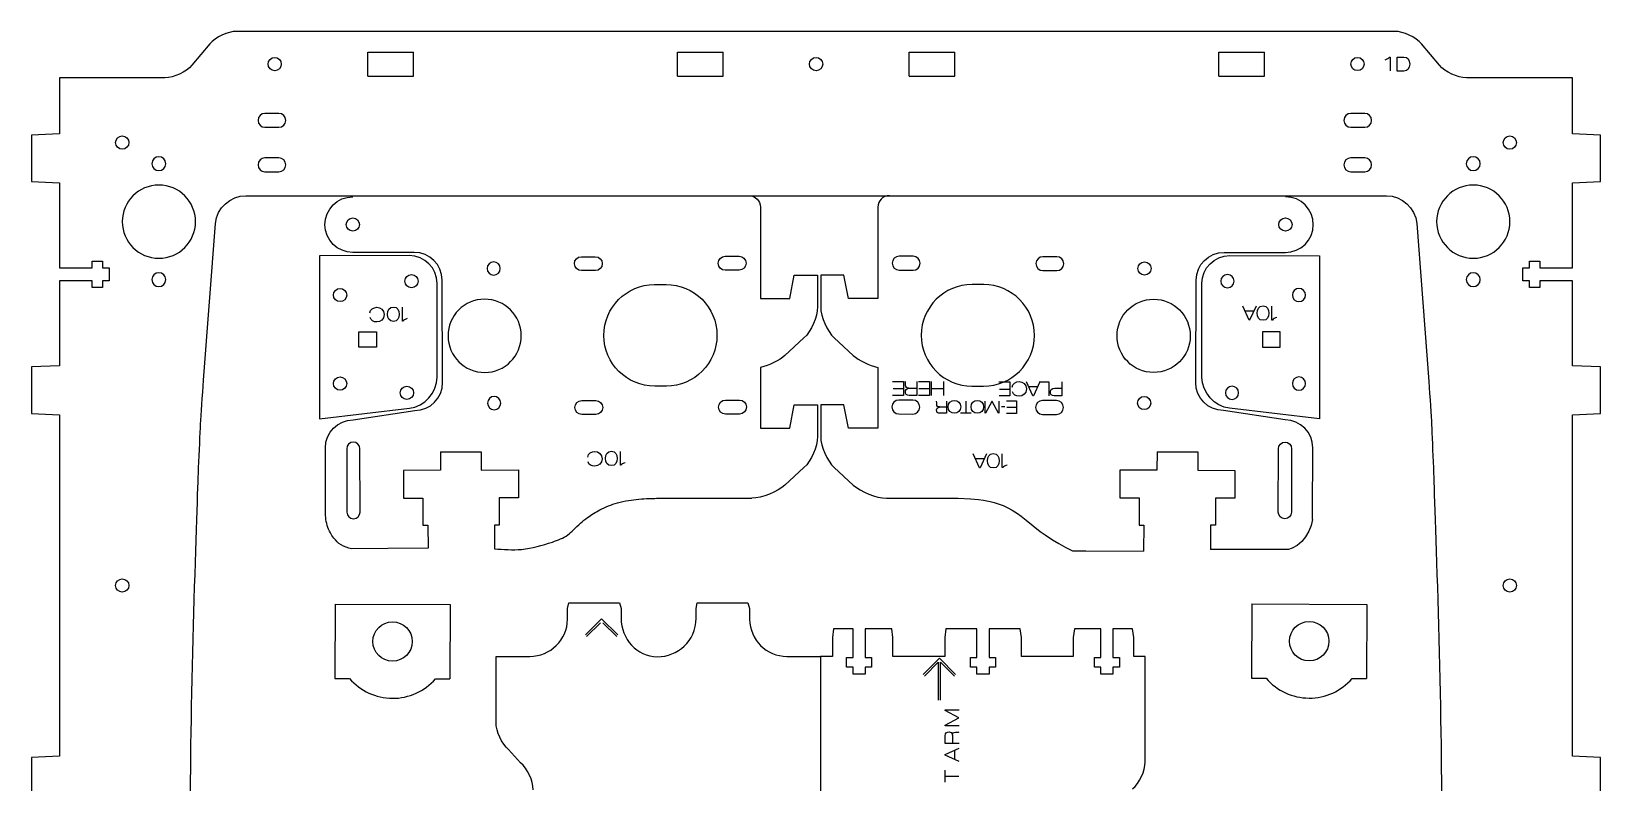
# Model space of a CAD drawing. Header units: millimetres. Extents: x -1166 to -93, y -857 to -63.
# Drawn here: x -805.1 to -466.6, y -630.6 to -468.6 of the extents above; entities that cross this region are included whole.
import ezdxf

# ---------------------------------------------------------------- set-up
doc = ezdxf.new("R2010")
doc.units = ezdxf.units.MM
doc.layers.add('CUTS', color=1, linetype='Continuous', true_color=0xff0000)
doc.layers.add('TEXT', color=5, linetype='Continuous', true_color=0x0000ff)

msp = doc.modelspace()

# ---------------------------------------------------------------- linework, layer by layer
at = {"layer": 'CUTS', "color": 1, "lineweight": 25, "true_color": 0xff0000}
for p, q in [((-732.53, -478.27), (-732.53, -473.07)), ((-732.53, -473.07), (-722.68, -473.07)), ((-722.68, -478.27), (-722.68, -473.07)), ((-665.76, -478.27), (-665.76, -473.07)), ((-665.76, -473.07), (-655.91, -473.07)), ((-655.91, -478.27), (-655.91, -473.07)), ((-615.76, -478.27), (-615.76, -473.07)), ((-615.76, -473.07), (-605.91, -473.07)), ((-605.91, -478.27), (-605.91, -473.07)), ((-548.99, -478.27), (-548.99, -473.07)), ((-548.99, -473.07), (-539.14, -473.07)), ((-539.14, -478.27), (-539.14, -473.07)), ((-732.53, -478.27), (-722.68, -478.27)), ((-665.76, -478.27), (-655.91, -478.27)), ((-615.76, -478.27), (-605.91, -478.27)), ((-548.99, -478.27), (-539.14, -478.27)), ((-716.85, -559.31), (-708.05, -559.28)), ((-716.85, -559.3), (-716.84, -563.25)), ((-708.05, -559.28), (-708.05, -563.22)), ((-562.3, -559.29), (-562.31, -563.23)), ((-562.3, -559.29), (-553.5, -559.3)), ((-553.5, -559.3), (-553.51, -563.26)), ((-716.84, -563.25), (-724.84, -563.28)), ((-724.84, -563.28), (-724.83, -569.28)), ((-708.05, -563.22), (-700.05, -563.19)), ((-700.05, -563.19), (-700.03, -569.2)), ((-570.31, -563.2), (-570.32, -569.2)), ((-562.31, -563.23), (-570.31, -563.2)), ((-553.51, -563.26), (-545.51, -563.29)), ((-545.51, -563.29), (-545.52, -569.28)), ((-724.83, -569.28), (-720.66, -569.27)), ((-720.66, -569.27), (-720.66, -575.11)), ((-700.03, -569.2), (-704.18, -569.22)), ((-704.18, -569.22), (-704.18, -575.07)), ((-670.22, -569.3), (-649.68, -569.29)), ((-620.67, -569.29), (-605.16, -569.3)), ((-605.16, -569.3), (-602.52, -569.42)), ((-602.52, -569.42), (-601.7, -569.48)), ((-601.7, -569.48), (-600.78, -569.58)), ((-600.78, -569.58), (-599.73, -569.73)), ((-599.73, -569.73), (-598.31, -570)), ((-598.31, -570), (-597.44, -570.22)), ((-597.44, -570.22), (-595.51, -570.86)), ((-595.51, -570.86), (-594.51, -571.32)), ((-594.51, -571.32), (-593.57, -571.82)), ((-593.57, -571.82), (-592.42, -572.56)), ((-570.32, -569.2), (-566.17, -569.22)), ((-566.17, -569.22), (-566.17, -575.06)), ((-545.52, -569.28), (-549.69, -569.27)), ((-549.69, -569.27), (-549.69, -575.11)), ((-741.61, -573.47), (-741.63, -573.03)), ((-720.66, -575.11), (-719.61, -575.11)), ((-719.61, -575.11), (-719.48, -580.07)), ((-705.21, -575.09), (-705.23, -580.19)), ((-704.18, -575.07), (-705.21, -575.09)), ((-592.42, -572.56), (-591.6, -573.17)), ((-591.6, -573.17), (-590.51, -574.03)), ((-590.51, -574.03), (-587.51, -576.43)), ((-566.17, -575.06), (-565.14, -575.07)), ((-565.14, -575.07), (-565.19, -580.69)), ((-550.74, -575.11), (-550.79, -580.33)), ((-549.69, -575.11), (-550.74, -575.11)), ((-529.07, -575.16), (-529.56, -576.41)), ((-528.78, -573.87), (-529.07, -575.16)), ((-528.78, -573.87), (-528.73, -573.03)), ((-587.51, -576.43), (-586.46, -577.2)), ((-586.46, -577.2), (-584.86, -578.26)), ((-584.86, -578.26), (-583.5, -579.07)), ((-531.1, -578.63), (-532.08, -579.47)), ((-530.25, -577.59), (-531.1, -578.63)), ((-529.56, -576.41), (-530.25, -577.59)), ((-728.18, -580.14), (-736.02, -580.18)), ((-719.48, -580.07), (-728.18, -580.14)), ((-583.5, -579.07), (-581.99, -579.89)), ((-581.99, -579.89), (-580.5, -580.61)), ((-580.5, -580.61), (-577.68, -580.63)), ((-577.68, -580.63), (-565.19, -580.69)), ((-533.96, -580.3), (-550.77, -580.33)), ((-533.18, -580.07), (-533.96, -580.3)), ((-532.08, -579.47), (-533.18, -580.07)), ((-739.54, -592.12), (-739.6, -608.12)), ((-739.54, -592.12), (-714.74, -592.21)), ((-714.74, -592.21), (-714.8, -608.21)), ((-541.85, -592.07), (-541.9, -608.07)), ((-541.85, -592.07), (-517.05, -592.16)), ((-517.05, -592.16), (-517.1, -608.16)), ((-739.6, -608.12), (-736.48, -608.13)), ((-717.92, -608.2), (-714.8, -608.21)), ((-541.9, -608.07), (-538.78, -608.08)), ((-520.23, -608.15), (-517.1, -608.16))]:
    msp.add_line(p, q, dxfattribs=at)
for points in [[(-511.06, -468.63), (-760.81, -468.63)], [(-766.62, -471.33), (-770.48, -475.92)], [(-501.39, -475.92), (-505.25, -471.33)], [(-776.3, -478.63), (-799, -478.63), (-799, -490.73), (-805.09, -490.98), (-805.09, -501.01), (-799, -501.26), (-799, -519.57), (-791.98, -519.57), (-791.98, -518.17), (-789.78, -518.17), (-789.78, -519.57), (-788.34, -519.57), (-788.34, -522.43), (-789.78, -522.43), (-789.78, -523.83), (-791.98, -523.83), (-791.98, -522.43), (-799, -522.43), (-799, -540.7), (-805.09, -540.95), (-805.09, -551.03), (-799, -551.28), (-799, -624.9), (-805.09, -625.15), (-805.09, -635.2)], [(-466.62, -635.2), (-466.62, -625.15), (-472.71, -624.9), (-472.71, -551.28), (-466.62, -551.03), (-466.62, -540.95), (-472.71, -540.7), (-472.71, -522.43), (-479.73, -522.43), (-479.73, -523.83), (-481.93, -523.83), (-481.93, -522.43), (-483.37, -522.43), (-483.37, -519.57), (-481.93, -519.57), (-481.93, -518.17), (-479.73, -518.17), (-479.73, -519.57), (-472.71, -519.57), (-472.71, -501.26), (-466.62, -501.01), (-466.62, -490.98), (-472.71, -490.73), (-472.71, -478.63), (-495.57, -478.63)], [(-751.7, -486.31), (-754.7, -486.31)], [(-517.51, -486.31), (-520.51, -486.31)], [(-754.7, -489.31), (-751.7, -489.31), (-751.7, -489.31)], [(-520.51, -489.31), (-517.51, -489.31), (-517.51, -489.31)], [(-751.7, -495.91), (-754.7, -495.91)], [(-517.51, -495.91), (-520.51, -495.91)], [(-754.7, -498.91), (-751.7, -498.91), (-751.7, -498.91)], [(-520.51, -498.91), (-517.51, -498.91), (-517.51, -498.91)], [(-758.84, -504.05), (-512.82, -504.05)], [(-647.85, -506.51), (-647.85, -526.21), (-641.52, -526.21), (-640.53, -521.19), (-635.53, -521.18), (-635.52, -528.02)], [(-622.5, -506.51), (-622.5, -526.21), (-628.83, -526.21), (-629.82, -521.19), (-634.82, -521.18), (-634.84, -528.02)], [(-767.95, -543.84), (-765.38, -510.02)], [(-506.28, -510.02), (-503.69, -544.14)], [(-723.57, -516.96), (-742.95, -517.02), (-742.95, -552.13), (-723.54, -549.89)], [(-722.51, -516.28), (-735.74, -516.29)], [(-686.46, -517.21), (-683.45, -517.2), (-683.45, -517.2)], [(-655.46, -517.12), (-652.45, -517.12), (-652.45, -517.12)], [(-614.89, -517.12), (-617.9, -517.11), (-617.9, -517.11)], [(-583.9, -517.21), (-586.9, -517.2), (-586.9, -517.2)], [(-547.84, -516.28), (-534.61, -516.29)], [(-546.62, -516.96), (-527.25, -517.02), (-527.25, -552.13), (-546.65, -549.89)], [(-683.44, -520.2), (-686.45, -520.21)], [(-652.44, -520.12), (-655.45, -520.12)], [(-617.91, -520.11), (-614.9, -520.12)], [(-586.91, -520.2), (-583.9, -520.21)], [(-717.58, -543.19), (-717.58, -522.97), (-717.58, -522.97)], [(-717.58, -543.19), (-717.58, -522.97), (-717.58, -522.97)], [(-716.39, -544.35), (-716.49, -522.26)], [(-670.69, -523.22), (-668.19, -523.21), (-668.19, -523.21)], [(-599.67, -523.22), (-602.17, -523.21), (-602.17, -523.21)], [(-553.96, -544.35), (-553.86, -522.26)], [(-552.61, -543.19), (-552.61, -522.97), (-552.61, -522.97)], [(-552.61, -543.19), (-552.61, -522.97), (-552.61, -522.97)], [(-734.46, -534.1), (-734.46, -533.38), (-730.66, -533.38), (-730.66, -536.68), (-734.46, -536.68), (-734.46, -534.1), (-734.46, -534.1)], [(-638.45, -534.73), (-642.54, -538.49)], [(-631.9, -534.73), (-627.82, -538.49)], [(-535.74, -534.1), (-535.74, -533.38), (-539.54, -533.38), (-539.54, -536.68), (-535.74, -536.68), (-535.74, -534.1), (-535.74, -534.1)], [(-647.85, -541.09), (-647.85, -541.08), (-647.85, -554.16), (-641.52, -554.16), (-640.53, -549.14), (-635.53, -549.13), (-635.52, -555.97)], [(-622.5, -541.09), (-622.5, -541.08), (-622.5, -554.16), (-628.83, -554.16), (-629.82, -549.14), (-634.82, -549.13), (-634.84, -555.97)], [(-686.37, -548.21), (-683.36, -548.2), (-683.36, -548.2)], [(-668.13, -545.11), (-670.63, -545.12)], [(-655.37, -548.12), (-652.36, -548.12), (-652.36, -548.12)], [(-614.98, -548.12), (-617.99, -548.11), (-617.99, -548.11)], [(-602.23, -545.11), (-599.73, -545.12)], [(-583.98, -548.21), (-586.99, -548.2), (-586.99, -548.2)], [(-735.68, -552.4), (-722.37, -550.37)], [(-683.36, -551.2), (-686.36, -551.21)], [(-652.36, -551.12), (-655.37, -551.12)], [(-618, -551.11), (-614.99, -551.12)], [(-587, -551.2), (-583.99, -551.21)], [(-534.67, -552.4), (-547.98, -550.37)], [(-741.63, -573.03), (-741.67, -558.42)], [(-528.73, -573.03), (-528.69, -558.42)], [(-737.08, -558.61), (-737.04, -572.27), (-737.04, -572.27)], [(-734.19, -572.27), (-734.23, -558.6)], [(-536.16, -572.26), (-536.12, -558.6)], [(-533.27, -558.61), (-533.31, -572.27), (-533.31, -572.27)], [(-638.45, -562.68), (-642.54, -566.43)], [(-631.9, -562.68), (-627.82, -566.43)], [(-689.44, -595.37), (-689.43, -595.17), (-689.43, -593.09), (-689.18, -591.86), (-678.26, -591.86), (-677.91, -593.09), (-677.91, -595.02), (-677.9, -595.17)], [(-661.71, -595.17), (-661.71, -595.02), (-661.71, -593.09), (-661.46, -591.86), (-650.53, -591.86), (-650.18, -593.09), (-650.18, -595.17), (-650.18, -595.37)], [(-564.85, -603.37), (-567.33, -603.37), (-567.33, -599.29), (-567.58, -597.47), (-571.81, -597.47), (-571.81, -603.6), (-570.41, -603.6), (-570.41, -605.7), (-571.81, -605.7), (-571.81, -607.23), (-574.41, -607.23), (-574.41, -605.7), (-575.81, -605.7), (-575.81, -603.6), (-574.41, -603.6), (-574.41, -597.47), (-580.13, -597.47), (-580.38, -599.29), (-580.38, -603.37), (-591.55, -603.37), (-591.55, -599.29), (-591.8, -597.47), (-598.53, -597.47), (-598.53, -603.6), (-597.13, -603.6), (-597.13, -605.7), (-598.53, -605.7), (-598.53, -607.23), (-601.13, -607.23), (-601.13, -605.7), (-602.53, -605.7), (-602.53, -603.6), (-601.13, -603.6), (-601.13, -597.47), (-607.86, -597.47), (-608.1, -599.29), (-608.1, -603.37), (-619.28, -603.37), (-619.28, -599.29), (-619.53, -597.47), (-625.26, -597.47), (-625.26, -603.6), (-623.86, -603.6), (-623.86, -605.7), (-625.26, -605.7), (-625.26, -607.23), (-627.86, -607.23), (-627.86, -605.7), (-629.26, -605.7), (-629.26, -603.6), (-627.86, -603.6), (-627.86, -597.47), (-632.08, -597.47), (-632.33, -599.29), (-632.33, -603.37), (-634.86, -603.37), (-634.86, -728.93)], [(-704.86, -617.63), (-704.86, -603.37), (-697.58, -603.37)], [(-642.13, -603.37), (-634.86, -603.37)], [(-564.85, -626.13), (-564.85, -603.37), (-564.85, -603.37)], [(-699.56, -626.31), (-702.15, -623.45)]]:
    msp.add_lwpolyline(points, dxfattribs=at)
for centre in [(-727.17, -600.17), (-529.47, -600.12)]:
    msp.add_circle(centre, 4.25, dxfattribs=at)
for centre in [(-727.17, -600.17), (-529.47, -600.12)]:
    msp.add_arc(centre, 12.25, 220.5677, 319.0221, dxfattribs=at)
for points in [[(-760.81, -468.63), (-762.76, -468.63), (-765.37, -469.84), (-766.62, -471.33)], [(-505.25, -471.33), (-506.5, -469.84), (-509.11, -468.63), (-511.06, -468.63)], [(-770.48, -475.92), (-771.74, -477.41), (-774.35, -478.63), (-776.3, -478.63)], [(-754.03, -475.67), (-754.03, -474.89), (-753.39, -474.25), (-752.61, -474.25)], [(-752.61, -477.1), (-753.39, -477.1), (-754.03, -476.46), (-754.03, -475.67)], [(-752.61, -474.25), (-751.82, -474.25), (-751.18, -474.89), (-751.18, -475.67)], [(-751.18, -475.67), (-751.18, -476.46), (-751.82, -477.1), (-752.61, -477.1)], [(-637.26, -475.67), (-637.26, -474.88), (-636.62, -474.25), (-635.84, -474.25)], [(-635.84, -477.1), (-636.62, -477.1), (-637.26, -476.46), (-637.26, -475.67)], [(-635.84, -474.25), (-635.05, -474.25), (-634.41, -474.88), (-634.41, -475.67)], [(-634.41, -475.67), (-634.41, -476.46), (-635.05, -477.1), (-635.84, -477.1)], [(-520.49, -475.67), (-520.49, -474.88), (-519.85, -474.24), (-519.06, -474.24)], [(-519.06, -477.09), (-519.85, -477.09), (-520.49, -476.46), (-520.49, -475.67)], [(-519.06, -474.24), (-518.28, -474.24), (-517.64, -474.88), (-517.64, -475.67)], [(-517.64, -475.67), (-517.64, -476.46), (-518.28, -477.09), (-519.06, -477.09)], [(-495.57, -478.63), (-497.52, -478.63), (-500.13, -477.41), (-501.39, -475.92)], [(-754.7, -486.31), (-755.52, -486.31), (-756.2, -486.98), (-756.2, -487.81)], [(-750.2, -487.81), (-750.2, -486.98), (-750.87, -486.31), (-751.7, -486.31)], [(-520.51, -486.31), (-521.34, -486.31), (-522.01, -486.98), (-522.01, -487.81)], [(-516.01, -487.81), (-516.01, -486.98), (-516.68, -486.31), (-517.51, -486.31)], [(-756.2, -487.81), (-756.2, -488.64), (-755.52, -489.31), (-754.7, -489.31)], [(-751.7, -489.31), (-750.87, -489.31), (-750.2, -488.64), (-750.2, -487.81)], [(-522.01, -487.81), (-522.01, -488.64), (-521.34, -489.31), (-520.51, -489.31)], [(-517.51, -489.31), (-516.68, -489.31), (-516.01, -488.64), (-516.01, -487.81)], [(-786.91, -492.61), (-786.91, -491.82), (-786.27, -491.18), (-785.48, -491.18)], [(-785.48, -494.03), (-786.27, -494.03), (-786.91, -493.39), (-786.91, -492.61)], [(-785.48, -491.18), (-784.7, -491.18), (-784.06, -491.82), (-784.06, -492.61)], [(-784.06, -492.61), (-784.06, -493.39), (-784.7, -494.03), (-785.48, -494.03)], [(-487.61, -492.61), (-487.61, -491.82), (-486.97, -491.18), (-486.19, -491.18)], [(-486.19, -494.03), (-486.97, -494.03), (-487.61, -493.39), (-487.61, -492.61)], [(-486.19, -491.18), (-485.4, -491.18), (-484.76, -491.82), (-484.76, -492.61)], [(-484.76, -492.61), (-484.76, -493.39), (-485.4, -494.03), (-486.19, -494.03)], [(-777.58, -495.65), (-778.41, -495.65), (-779.08, -496.33), (-779.08, -497.15)], [(-779.08, -497.15), (-779.08, -497.98), (-778.41, -498.65), (-777.58, -498.65)], [(-776.08, -497.15), (-776.08, -496.32), (-776.76, -495.65), (-777.58, -495.65)], [(-777.58, -498.65), (-776.76, -498.65), (-776.08, -497.98), (-776.08, -497.15)], [(-754.7, -495.91), (-755.52, -495.91), (-756.2, -496.58), (-756.2, -497.41)], [(-756.2, -497.41), (-756.2, -498.24), (-755.52, -498.91), (-754.7, -498.91)], [(-750.2, -497.41), (-750.2, -496.58), (-750.87, -495.91), (-751.7, -495.91)], [(-751.7, -498.91), (-750.87, -498.91), (-750.2, -498.24), (-750.2, -497.41)], [(-520.51, -495.91), (-521.34, -495.91), (-522.01, -496.58), (-522.01, -497.41)], [(-522.01, -497.41), (-522.01, -498.24), (-521.34, -498.91), (-520.51, -498.91)], [(-516.01, -497.41), (-516.01, -496.58), (-516.68, -495.91), (-517.51, -495.91)], [(-517.51, -498.91), (-516.68, -498.91), (-516.01, -498.24), (-516.01, -497.41)], [(-494.09, -495.65), (-494.91, -495.65), (-495.59, -496.33), (-495.59, -497.15)], [(-495.59, -497.15), (-495.59, -497.98), (-494.91, -498.65), (-494.09, -498.65)], [(-492.59, -497.15), (-492.59, -496.32), (-493.26, -495.65), (-494.09, -495.65)], [(-494.09, -498.65), (-493.26, -498.65), (-492.59, -497.98), (-492.59, -497.15)], [(-777.58, -501.75), (-781.95, -501.75), (-785.48, -505.29), (-785.48, -509.65)], [(-769.68, -509.65), (-769.68, -505.29), (-773.22, -501.75), (-777.58, -501.75)], [(-765.38, -510.02), (-765.08, -506.74), (-762.14, -504.05), (-758.84, -504.05)], [(-741.76, -510.31), (-741.76, -507), (-739.09, -504.29), (-735.77, -504.28)], [(-650.33, -504.05), (-648.96, -504.04), (-647.85, -505.15), (-647.85, -506.51)], [(-620.03, -504.05), (-621.39, -504.04), (-622.5, -505.15), (-622.5, -506.51)], [(-528.6, -510.31), (-528.59, -507), (-531.27, -504.29), (-534.58, -504.28)], [(-512.82, -504.05), (-509.52, -504.05), (-506.58, -506.74), (-506.28, -510.02)], [(-494.09, -501.75), (-498.45, -501.75), (-501.99, -505.29), (-501.99, -509.65)], [(-486.19, -509.65), (-486.19, -505.29), (-489.72, -501.75), (-494.09, -501.75)], [(-785.48, -509.65), (-785.48, -514.02), (-781.95, -517.55), (-777.58, -517.55)], [(-777.58, -517.55), (-773.22, -517.55), (-769.68, -514.02), (-769.68, -509.65)], [(-735.74, -516.29), (-739.05, -516.3), (-741.75, -513.62), (-741.76, -510.31)], [(-737.17, -510.28), (-737.17, -509.49), (-736.53, -508.85), (-735.75, -508.85)], [(-735.75, -511.7), (-736.53, -511.7), (-737.17, -511.07), (-737.17, -510.28)], [(-735.75, -508.85), (-734.96, -508.85), (-734.32, -509.49), (-734.32, -510.28)], [(-734.32, -510.28), (-734.32, -511.07), (-734.96, -511.7), (-735.75, -511.7)], [(-536.03, -510.28), (-536.03, -509.49), (-535.39, -508.85), (-534.61, -508.85)], [(-534.61, -511.7), (-535.39, -511.7), (-536.03, -511.07), (-536.03, -510.28)], [(-534.61, -508.85), (-533.82, -508.85), (-533.18, -509.49), (-533.18, -510.28)], [(-533.18, -510.28), (-533.18, -511.07), (-533.82, -511.7), (-534.61, -511.7)], [(-534.61, -516.29), (-531.3, -516.3), (-528.61, -513.62), (-528.6, -510.31)], [(-501.99, -509.65), (-501.99, -514.02), (-498.45, -517.55), (-494.09, -517.55)], [(-494.09, -517.55), (-489.72, -517.55), (-486.19, -514.02), (-486.19, -509.65)], [(-717.58, -522.97), (-717.58, -519.66), (-720.26, -516.97), (-723.57, -516.96)], [(-716.49, -522.26), (-716.5, -518.95), (-719.19, -516.27), (-722.51, -516.28)], [(-687.95, -518.71), (-687.96, -517.88), (-687.29, -517.21), (-686.46, -517.21)], [(-683.45, -517.2), (-682.62, -517.2), (-681.95, -517.87), (-681.94, -518.7)], [(-656.95, -518.63), (-656.96, -517.8), (-656.29, -517.13), (-655.46, -517.12)], [(-652.45, -517.12), (-651.62, -517.11), (-650.95, -517.78), (-650.94, -518.61)], [(-617.9, -517.11), (-618.73, -517.11), (-619.41, -517.78), (-619.41, -518.61)], [(-613.4, -518.63), (-613.4, -517.8), (-614.07, -517.13), (-614.89, -517.12)], [(-586.9, -517.2), (-587.73, -517.2), (-588.41, -517.87), (-588.41, -518.7)], [(-582.4, -518.71), (-582.4, -517.88), (-583.07, -517.21), (-583.9, -517.21)], [(-553.86, -522.26), (-553.85, -518.95), (-551.16, -516.27), (-547.84, -516.28)], [(-552.61, -522.97), (-552.62, -519.66), (-549.94, -516.97), (-546.62, -516.96)], [(-777.58, -520.65), (-778.41, -520.65), (-779.08, -521.32), (-779.08, -522.15)], [(-776.08, -522.15), (-776.08, -521.32), (-776.76, -520.65), (-777.58, -520.65)], [(-724.51, -522.47), (-724.51, -521.68), (-723.88, -521.04), (-723.09, -521.04)], [(-723.09, -521.04), (-722.3, -521.04), (-721.66, -521.68), (-721.66, -522.47)], [(-705.37, -518.33), (-706.15, -518.33), (-706.79, -518.97), (-706.79, -519.76)], [(-706.79, -519.76), (-706.79, -520.55), (-706.15, -521.18), (-705.36, -521.18)], [(-703.94, -519.75), (-703.94, -518.96), (-704.58, -518.33), (-705.37, -518.33)], [(-705.36, -521.18), (-704.57, -521.18), (-703.94, -520.54), (-703.94, -519.75)], [(-686.45, -520.21), (-687.28, -520.21), (-687.95, -519.54), (-687.95, -518.71)], [(-681.94, -518.7), (-681.94, -519.53), (-682.61, -520.2), (-683.44, -520.2)], [(-655.45, -520.12), (-656.28, -520.13), (-656.95, -519.46), (-656.95, -518.63)], [(-650.94, -518.61), (-650.94, -519.44), (-651.61, -520.11), (-652.44, -520.12)], [(-619.41, -518.61), (-619.41, -519.44), (-618.74, -520.11), (-617.91, -520.11)], [(-614.9, -520.12), (-614.07, -520.13), (-613.4, -519.46), (-613.4, -518.63)], [(-588.41, -518.7), (-588.41, -519.52), (-587.74, -520.2), (-586.91, -520.2)], [(-583.9, -520.21), (-583.07, -520.21), (-582.4, -519.54), (-582.4, -518.71)], [(-566.42, -519.75), (-566.41, -518.96), (-565.77, -518.33), (-564.99, -518.33)], [(-564.99, -521.18), (-565.78, -521.17), (-566.42, -520.54), (-566.42, -519.75)], [(-564.99, -518.33), (-564.2, -518.33), (-563.56, -518.97), (-563.57, -519.76)], [(-563.57, -519.76), (-563.57, -520.54), (-564.21, -521.18), (-564.99, -521.18)], [(-547.11, -521.04), (-547.9, -521.04), (-548.54, -521.68), (-548.54, -522.47)], [(-545.69, -522.47), (-545.69, -521.68), (-546.32, -521.04), (-547.11, -521.04)], [(-494.09, -520.65), (-494.91, -520.65), (-495.59, -521.32), (-495.59, -522.15)], [(-492.59, -522.15), (-492.59, -521.32), (-493.26, -520.65), (-494.09, -520.65)], [(-779.08, -522.15), (-779.08, -522.98), (-778.41, -523.65), (-777.58, -523.65)], [(-777.58, -523.65), (-776.76, -523.65), (-776.08, -522.98), (-776.08, -522.15)], [(-739.93, -525.47), (-739.93, -524.68), (-739.3, -524.04), (-738.51, -524.04)], [(-738.51, -524.04), (-737.72, -524.04), (-737.08, -524.68), (-737.08, -525.47)], [(-723.09, -523.89), (-723.88, -523.89), (-724.51, -523.25), (-724.51, -522.47)], [(-721.66, -522.47), (-721.66, -523.25), (-722.3, -523.89), (-723.09, -523.89)], [(-681.61, -534.2), (-681.62, -528.15), (-676.73, -523.23), (-670.69, -523.22)], [(-668.19, -523.21), (-662.14, -523.19), (-657.22, -528.08), (-657.21, -534.13)], [(-602.17, -523.21), (-608.22, -523.19), (-613.13, -528.08), (-613.15, -534.13)], [(-588.75, -534.2), (-588.73, -528.15), (-593.62, -523.23), (-599.67, -523.22)], [(-548.54, -522.47), (-548.54, -523.25), (-547.9, -523.89), (-547.11, -523.89)], [(-547.11, -523.89), (-546.32, -523.89), (-545.69, -523.25), (-545.69, -522.47)], [(-531.69, -524.04), (-532.48, -524.04), (-533.11, -524.68), (-533.11, -525.47)], [(-530.26, -525.47), (-530.26, -524.68), (-530.9, -524.04), (-531.69, -524.04)], [(-495.59, -522.15), (-495.59, -522.98), (-494.91, -523.65), (-494.09, -523.65)], [(-494.09, -523.65), (-493.26, -523.65), (-492.59, -522.98), (-492.59, -522.15)], [(-738.51, -526.89), (-739.3, -526.89), (-739.93, -526.25), (-739.93, -525.47)], [(-737.08, -525.47), (-737.08, -526.25), (-737.72, -526.89), (-738.51, -526.89)], [(-707.34, -526.37), (-711.71, -526.38), (-715.23, -529.92), (-715.22, -534.29)], [(-699.42, -534.24), (-699.43, -529.88), (-702.98, -526.35), (-707.34, -526.37)], [(-570.93, -534.24), (-570.92, -529.88), (-567.37, -526.35), (-563.01, -526.37)], [(-563.01, -526.37), (-558.65, -526.38), (-555.12, -529.92), (-555.13, -534.29)], [(-533.11, -525.47), (-533.11, -526.25), (-532.48, -526.89), (-531.69, -526.89)], [(-531.69, -526.89), (-530.9, -526.89), (-530.26, -526.25), (-530.26, -525.47)], [(-635.52, -528.02), (-635.51, -530.22), (-636.83, -533.24), (-638.45, -534.73)], [(-634.84, -528.02), (-634.84, -530.22), (-633.52, -533.24), (-631.9, -534.73)], [(-715.22, -534.29), (-715.21, -538.65), (-711.66, -542.18), (-707.3, -542.17)], [(-707.3, -542.17), (-702.94, -542.15), (-699.41, -538.61), (-699.42, -534.24)], [(-670.63, -545.12), (-676.67, -545.13), (-681.59, -540.24), (-681.61, -534.2)], [(-657.21, -534.13), (-657.19, -540.18), (-662.08, -545.09), (-668.13, -545.11)], [(-613.15, -534.13), (-613.16, -540.18), (-608.27, -545.09), (-602.23, -545.11)], [(-599.73, -545.12), (-593.68, -545.13), (-588.76, -540.24), (-588.75, -534.2)], [(-563.05, -542.17), (-567.41, -542.15), (-570.94, -538.61), (-570.93, -534.24)], [(-555.13, -534.29), (-555.14, -538.65), (-558.69, -542.18), (-563.05, -542.17)], [(-642.54, -538.49), (-643.74, -539.6), (-645.98, -540.63), (-647.85, -541.09)], [(-627.82, -538.49), (-626.61, -539.6), (-624.37, -540.63), (-622.5, -541.09)], [(-768.59, -553.28), (-768.49, -551.38), (-768.2, -547.13), (-767.95, -543.84)], [(-739.93, -544.57), (-739.93, -543.78), (-739.3, -543.14), (-738.51, -543.14)], [(-738.51, -545.99), (-739.3, -545.99), (-739.93, -545.35), (-739.93, -544.57)], [(-738.51, -543.14), (-737.72, -543.14), (-737.08, -543.78), (-737.08, -544.57)], [(-737.08, -544.57), (-737.08, -545.35), (-737.72, -545.99), (-738.51, -545.99)], [(-723.54, -549.89), (-720.27, -549.5), (-717.58, -546.49), (-717.58, -543.19)], [(-722.37, -550.37), (-719.06, -550.36), (-716.38, -547.67), (-716.39, -544.35)], [(-547.98, -550.37), (-551.29, -550.36), (-553.97, -547.67), (-553.96, -544.35)], [(-546.65, -549.89), (-549.93, -549.5), (-552.61, -546.49), (-552.61, -543.19)], [(-531.69, -543.14), (-532.48, -543.14), (-533.11, -543.78), (-533.11, -544.57)], [(-533.11, -544.57), (-533.11, -545.35), (-532.48, -545.99), (-531.69, -545.99)], [(-530.26, -544.57), (-530.26, -543.78), (-530.9, -543.14), (-531.69, -543.14)], [(-531.69, -545.99), (-530.9, -545.99), (-530.26, -545.35), (-530.26, -544.57)], [(-503.69, -544.14), (-503.44, -547.43), (-503.17, -551.61), (-503.09, -553.43)], [(-725.51, -546.57), (-725.51, -545.78), (-724.88, -545.14), (-724.09, -545.14)], [(-724.09, -547.99), (-724.88, -547.99), (-725.51, -547.35), (-725.51, -546.57)], [(-724.09, -545.14), (-723.3, -545.14), (-722.66, -545.78), (-722.66, -546.57)], [(-722.66, -546.57), (-722.66, -547.35), (-723.3, -547.99), (-724.09, -547.99)], [(-705.29, -547.34), (-706.07, -547.34), (-706.71, -547.98), (-706.71, -548.76)], [(-703.86, -548.76), (-703.86, -547.97), (-704.5, -547.33), (-705.29, -547.34)], [(-687.87, -549.71), (-687.87, -548.88), (-687.2, -548.21), (-686.37, -548.21)], [(-683.36, -548.2), (-682.53, -548.2), (-681.86, -548.87), (-681.86, -549.7)], [(-656.87, -549.63), (-656.87, -548.8), (-656.2, -548.13), (-655.37, -548.12)], [(-652.36, -548.12), (-651.54, -548.11), (-650.86, -548.78), (-650.86, -549.61)], [(-617.99, -548.11), (-618.82, -548.11), (-619.49, -548.78), (-619.49, -549.61)], [(-613.48, -549.63), (-613.48, -548.8), (-614.15, -548.13), (-614.98, -548.12)], [(-586.99, -548.2), (-587.82, -548.2), (-588.49, -548.87), (-588.49, -549.7)], [(-582.48, -549.71), (-582.48, -548.88), (-583.15, -548.21), (-583.98, -548.21)], [(-566.49, -548.76), (-566.49, -547.97), (-565.85, -547.33), (-565.07, -547.33)], [(-565.07, -547.33), (-564.28, -547.34), (-563.64, -547.98), (-563.64, -548.76)], [(-546.11, -545.14), (-546.9, -545.14), (-547.54, -545.78), (-547.54, -546.57)], [(-547.54, -546.57), (-547.54, -547.35), (-546.9, -547.99), (-546.11, -547.99)], [(-544.69, -546.57), (-544.69, -545.78), (-545.32, -545.14), (-546.11, -545.14)], [(-546.11, -547.99), (-545.32, -547.99), (-544.69, -547.35), (-544.69, -546.57)], [(-706.71, -548.76), (-706.71, -549.55), (-706.07, -550.19), (-705.28, -550.19)], [(-705.28, -550.19), (-704.49, -550.18), (-703.86, -549.54), (-703.86, -548.76)], [(-686.36, -551.21), (-687.19, -551.21), (-687.87, -550.54), (-687.87, -549.71)], [(-681.86, -549.7), (-681.86, -550.53), (-682.53, -551.2), (-683.36, -551.2)], [(-655.37, -551.12), (-656.19, -551.13), (-656.87, -550.46), (-656.87, -549.63)], [(-650.86, -549.61), (-650.86, -550.44), (-651.53, -551.11), (-652.36, -551.12)], [(-619.49, -549.61), (-619.5, -550.44), (-618.83, -551.11), (-618, -551.11)], [(-614.99, -551.12), (-614.16, -551.13), (-613.49, -550.46), (-613.48, -549.63)], [(-588.49, -549.7), (-588.5, -550.52), (-587.83, -551.2), (-587, -551.2)], [(-583.99, -551.21), (-583.16, -551.21), (-582.49, -550.54), (-582.48, -549.71)], [(-565.07, -550.18), (-565.86, -550.18), (-566.5, -549.54), (-566.49, -548.76)], [(-563.64, -548.76), (-563.65, -549.55), (-564.29, -550.19), (-565.07, -550.18)], [(-769.01, -562.73), (-768.88, -559.43), (-768.69, -555.18), (-768.59, -553.28)], [(-741.67, -558.42), (-741.67, -555.11), (-739, -552.41), (-735.68, -552.4)], [(-528.69, -558.42), (-528.68, -555.11), (-531.36, -552.41), (-534.67, -552.4)], [(-503.09, -553.43), (-503, -555.24), (-502.83, -559.43), (-502.7, -562.73)], [(-735.66, -557.18), (-736.45, -557.18), (-737.08, -557.82), (-737.08, -558.61)], [(-734.23, -558.6), (-734.23, -557.81), (-734.87, -557.18), (-735.66, -557.18)], [(-635.52, -555.97), (-635.51, -558.17), (-636.83, -561.19), (-638.45, -562.68)], [(-634.84, -555.97), (-634.84, -558.17), (-633.52, -561.19), (-631.9, -562.68)], [(-536.12, -558.6), (-536.12, -557.81), (-535.48, -557.18), (-534.69, -557.18)], [(-534.69, -557.18), (-533.91, -557.18), (-533.27, -557.82), (-533.27, -558.61)], [(-770.74, -632.47), (-770.74, -607.92), (-769.01, -562.73), (-769.01, -562.73)], [(-502.7, -562.73), (-502.7, -562.73), (-500.97, -607.92), (-500.97, -632.47)], [(-642.54, -566.43), (-644.16, -567.92), (-647.48, -569.28), (-649.68, -569.29)], [(-627.82, -566.43), (-626.2, -567.92), (-622.87, -569.28), (-620.67, -569.29)], [(-737.04, -572.27), (-737.04, -573.06), (-736.4, -573.7), (-735.61, -573.69)], [(-735.61, -573.69), (-734.83, -573.69), (-734.19, -573.05), (-734.19, -572.27)], [(-534.74, -573.69), (-535.52, -573.69), (-536.16, -573.05), (-536.16, -572.26)], [(-533.31, -572.27), (-533.31, -573.06), (-533.95, -573.7), (-534.74, -573.69)], [(-786.91, -588.09), (-786.91, -587.3), (-786.27, -586.67), (-785.48, -586.67)], [(-785.48, -589.51), (-786.27, -589.51), (-786.91, -588.88), (-786.91, -588.09)], [(-785.48, -586.67), (-784.7, -586.67), (-784.06, -587.3), (-784.06, -588.09)], [(-784.06, -588.09), (-784.06, -588.88), (-784.7, -589.51), (-785.48, -589.51)], [(-487.61, -588.09), (-487.61, -587.3), (-486.97, -586.67), (-486.19, -586.67)], [(-486.19, -589.51), (-486.97, -589.51), (-487.61, -588.88), (-487.61, -588.09)], [(-486.19, -586.67), (-485.4, -586.67), (-484.76, -587.3), (-484.76, -588.09)], [(-484.76, -588.09), (-484.76, -588.88), (-485.4, -589.51), (-486.19, -589.51)], [(-697.58, -603.37), (-693.13, -603.37), (-689.52, -599.8), (-689.44, -595.37)], [(-677.9, -595.17), (-677.82, -599.6), (-674.55, -603.45), (-670.1, -603.45)], [(-670.1, -603.45), (-665.64, -603.45), (-661.8, -600.14), (-661.71, -595.17)], [(-650.18, -595.37), (-650.09, -599.8), (-646.58, -603.37), (-642.13, -603.37)], [(-702.15, -623.45), (-703.64, -622.2), (-704.86, -619.58), (-704.86, -617.63)], [(-567.56, -631.95), (-566.07, -630.7), (-564.85, -628.08), (-564.85, -626.13)], [(-696.86, -632.12), (-696.86, -630.18), (-698.07, -627.56), (-699.56, -626.31)]]:
    msp.add_open_spline(points, degree=3, dxfattribs=at)
for points, knots in [([(-705.23, -580.19), (-703.26, -580.33), (-699, -580.64), (-693.71, -579.13), (-689.85, -577.7), (-688.06, -576), (-686.71, -574.68), (-684.84, -573.19), (-682.25, -571.55), (-679.23, -570.37), (-675.63, -569.58), (-672.79, -569.33), (-670.76, -569.31), (-670.22, -569.3)], [0, 0, 0, 0, 5.875427, 12.707763, 16.361945, 17.995967, 20.0759, 22.036762, 25.11717, 29.265572, 31.675807, 36.152851, 37.779355, 37.779355, 37.779355, 37.779355]), ([(-736.02, -580.18), (-736.82, -579.96), (-738.32, -579.56), (-739.74, -578.1), (-740.7, -576.66), (-741.36, -575.18), (-741.53, -574.03), (-741.61, -573.47)], [0, 0, 0, 0, 2.433095, 4.57217, 5.897493, 7.664195, 9.361944, 9.361944, 9.361944, 9.361944])]:
    msp.add_open_spline(points, degree=3, knots=knots, dxfattribs=at)
at = {"layer": 'TEXT', "color": 5, "lineweight": 25, "true_color": 0x0000ff}
for points in [[(-512.14, -474.18), (-512.03, -474.18), (-512.03, -477.16)], [(-510.53, -474.16), (-509.06, -474.16)], [(-509.06, -477.18), (-510.53, -477.18), (-510.53, -474.16), (-510.53, -474.16)], [(-540.92, -527.86), (-542.32, -530.88), (-542.43, -530.88), (-543.81, -527.86)], [(-537.39, -530.86), (-537.5, -530.86), (-537.5, -527.88)], [(-724.95, -531.1), (-725.06, -531.1), (-725.06, -528.12)], [(-543.35, -528.85), (-541.38, -528.86)], [(-619.35, -544.1), (-616.98, -544.1), (-616.98, -547.13), (-619.33, -547.13)], [(-614.08, -544.1), (-614.08, -547.13), (-615.74, -547.13)], [(-613.78, -544.1), (-611.4, -544.1), (-611.4, -547.13), (-613.75, -547.13)], [(-610.96, -547.13), (-610.96, -544.1)], [(-608.37, -544.1), (-608.37, -547.13)], [(-596.39, -544.2), (-594.02, -544.2), (-594.02, -547.23), (-596.37, -547.23)], [(-587.58, -544.2), (-588.96, -547.23), (-589.07, -547.23), (-590.46, -544.2)], [(-587.72, -544.2), (-585.6, -544.2), (-585.6, -547.23)], [(-582.84, -544.2), (-582.84, -547.23), (-584.46, -547.23)], [(-616.98, -545.72), (-619.23, -545.72)], [(-615.86, -545.58), (-615.85, -545.57), (-614.08, -545.57)], [(-611.4, -545.72), (-613.65, -545.72)], [(-608.37, -545.72), (-610.96, -545.72)], [(-594.02, -545.82), (-596.27, -545.82)], [(-594.78, -548.28), (-592.63, -548.28), (-592.63, -551.02), (-594.76, -551.02)], [(-590, -545.2), (-588.03, -545.2)], [(-584.34, -545.58), (-582.84, -545.58)], [(-609.23, -549.62), (-609.22, -549.61), (-607.69, -549.61)], [(-607.69, -548.34), (-607.69, -550.96), (-609.13, -550.96)], [(-602.42, -550.96), (-604.68, -550.96)], [(-603.56, -548.34), (-603.56, -550.96)], [(-596.39, -548.34), (-596.39, -550.96), (-596.51, -550.96), (-597.89, -548.41), (-597.9, -548.41), (-599.26, -550.96), (-599.38, -550.96), (-599.38, -548.34)], [(-595.16, -549.59), (-595.86, -549.59)], [(-592.63, -549.74), (-594.67, -549.74)], [(-677.93, -562.18), (-678.04, -562.18), (-678.04, -559.21)], [(-599.09, -559.69), (-600.48, -562.71), (-600.6, -562.71), (-601.97, -559.68)], [(-601.52, -560.68), (-599.54, -560.69)], [(-595.56, -562.68), (-595.67, -562.68), (-595.67, -559.71)], [(-685.57, -598.74), (-682.09, -595.26), (-678.61, -598.74)], [(-685.33, -599.11), (-682.34, -596.12)], [(-681.84, -596.12), (-678.84, -599.12)], [(-612.72, -607.27), (-609.24, -603.8), (-605.77, -607.27)], [(-612.48, -607.65), (-609.49, -604.66), (-609.49, -612.83)], [(-608.99, -612.83), (-608.99, -604.66), (-605.99, -607.66)], [(-604.95, -618.36), (-607.97, -618.36), (-607.97, -618.22), (-605.04, -616.64), (-605.04, -616.63), (-607.97, -615.05), (-607.97, -614.91), (-604.95, -614.91)], [(-604.95, -622.16), (-607.97, -622.16), (-607.97, -620.49)], [(-606.43, -620.38), (-606.42, -620.38), (-606.42, -622.16)], [(-604.95, -626.06), (-607.97, -624.68), (-607.97, -624.57), (-604.95, -623.18)], [(-605.95, -623.64), (-605.95, -625.61)], [(-608.02, -630.49), (-608.02, -627.92)], [(-605.04, -629.25), (-608, -629.25)]]:
    msp.add_lwpolyline(points, dxfattribs=at)
for points in [[(-513.08, -474.74), (-512.63, -474.63), (-512.32, -474.39), (-512.14, -474.18)], [(-509.06, -474.16), (-508.23, -474.16), (-507.8, -474.77), (-507.8, -475.67)], [(-507.8, -475.67), (-507.8, -476.57), (-508.23, -477.18), (-509.06, -477.18)], [(-540.7, -529.37), (-540.7, -528.53), (-540.37, -527.81), (-539.44, -527.81)], [(-539.44, -527.81), (-538.51, -527.81), (-538.17, -528.53), (-538.17, -529.37)], [(-732.1, -529.34), (-732.01, -528.53), (-731.28, -528.12), (-730.58, -528.12)], [(-730.58, -531.28), (-731.3, -531.28), (-731.86, -530.99), (-732.03, -530.33)], [(-730.58, -528.12), (-729.72, -528.12), (-729.02, -528.7), (-729.02, -529.7)], [(-729.02, -529.7), (-729.02, -530.7), (-729.72, -531.28), (-730.58, -531.28)], [(-728.26, -529.61), (-728.26, -528.77), (-727.93, -528.06), (-727, -528.06)], [(-727, -531.17), (-727.93, -531.17), (-728.26, -530.45), (-728.26, -529.61)], [(-727, -528.06), (-726.07, -528.06), (-725.73, -528.77), (-725.73, -529.61)], [(-725.73, -529.61), (-725.73, -530.45), (-726.07, -531.17), (-727, -531.17)], [(-724.01, -530.54), (-724.47, -530.65), (-724.77, -530.89), (-724.95, -531.1)], [(-539.44, -530.92), (-540.37, -530.92), (-540.7, -530.21), (-540.7, -529.37)], [(-538.17, -529.37), (-538.17, -530.21), (-538.51, -530.92), (-539.44, -530.92)], [(-536.45, -530.29), (-536.91, -530.41), (-537.21, -530.65), (-537.39, -530.86)], [(-616.52, -544.94), (-616.52, -544.83), (-616.53, -544.23), (-616.59, -544.1)], [(-593.55, -545.35), (-593.46, -544.54), (-592.73, -544.14), (-592.03, -544.14)], [(-592.03, -544.14), (-591.17, -544.14), (-590.47, -544.72), (-590.47, -545.72)], [(-616.58, -546.3), (-616.58, -546.01), (-616.38, -545.61), (-615.86, -545.58)], [(-615.74, -547.13), (-616.35, -547.13), (-616.58, -546.84), (-616.58, -546.3)], [(-615.85, -545.57), (-616.32, -545.57), (-616.52, -545.35), (-616.52, -544.94)], [(-607.35, -549.59), (-607.35, -548.73), (-606.74, -548.22), (-605.99, -548.22)], [(-605.99, -548.22), (-605.24, -548.22), (-604.64, -548.73), (-604.64, -549.59)], [(-602.42, -549.59), (-602.42, -548.73), (-601.81, -548.22), (-601.06, -548.22)], [(-601.06, -548.22), (-600.32, -548.22), (-599.71, -548.73), (-599.71, -549.59)], [(-592.03, -547.29), (-592.75, -547.29), (-593.31, -547), (-593.47, -546.35)], [(-590.47, -545.72), (-590.47, -546.71), (-591.17, -547.29), (-592.03, -547.29)], [(-585.3, -546.4), (-585.3, -545.99), (-585.09, -545.58), (-584.34, -545.58)], [(-584.46, -547.23), (-585.1, -547.23), (-585.3, -546.85), (-585.3, -546.4)], [(-609.8, -549.06), (-609.8, -548.97), (-609.81, -548.45), (-609.86, -548.34)], [(-609.85, -550.24), (-609.85, -549.99), (-609.68, -549.65), (-609.23, -549.62)], [(-609.13, -550.96), (-609.65, -550.96), (-609.85, -550.71), (-609.85, -550.24)], [(-609.22, -549.61), (-609.63, -549.61), (-609.8, -549.42), (-609.8, -549.06)], [(-605.99, -550.96), (-606.74, -550.96), (-607.35, -550.46), (-607.35, -549.59)], [(-604.64, -549.59), (-604.64, -550.46), (-605.24, -550.96), (-605.99, -550.96)], [(-601.06, -550.96), (-601.81, -550.96), (-602.42, -550.46), (-602.42, -549.59)], [(-599.71, -549.59), (-599.71, -550.46), (-600.32, -550.96), (-601.06, -550.96)], [(-685.08, -560.42), (-684.99, -559.61), (-684.26, -559.2), (-683.56, -559.2)], [(-683.56, -562.36), (-684.28, -562.36), (-684.85, -562.07), (-685.01, -561.41)], [(-683.56, -559.2), (-682.7, -559.2), (-682, -559.78), (-682, -560.78)], [(-682, -560.78), (-682, -561.78), (-682.7, -562.36), (-683.56, -562.36)], [(-681.24, -560.69), (-681.24, -559.86), (-680.91, -559.14), (-679.98, -559.14)], [(-679.98, -562.25), (-680.91, -562.25), (-681.24, -561.53), (-681.24, -560.69)], [(-679.98, -559.14), (-679.05, -559.14), (-678.71, -559.86), (-678.71, -560.69)], [(-678.71, -560.69), (-678.71, -561.53), (-679.05, -562.25), (-679.98, -562.25)], [(-676.99, -561.62), (-677.45, -561.73), (-677.75, -561.98), (-677.93, -562.18)], [(-598.87, -561.2), (-598.87, -560.36), (-598.54, -559.64), (-597.61, -559.64)], [(-597.61, -562.75), (-598.54, -562.75), (-598.87, -562.03), (-598.87, -561.2)], [(-597.61, -559.64), (-596.67, -559.64), (-596.34, -560.36), (-596.34, -561.2)], [(-596.34, -561.2), (-596.34, -562.03), (-596.67, -562.75), (-597.61, -562.75)], [(-594.62, -562.12), (-595.07, -562.24), (-595.38, -562.48), (-595.56, -562.68)], [(-607.97, -620.49), (-607.97, -619.89), (-607.69, -619.66), (-607.15, -619.66)], [(-607.15, -619.66), (-606.86, -619.66), (-606.46, -619.85), (-606.43, -620.38)], [(-606.42, -620.38), (-606.42, -619.92), (-606.2, -619.72), (-605.79, -619.72)], [(-605.79, -619.72), (-605.68, -619.72), (-605.08, -619.71), (-604.95, -619.65)]]:
    msp.add_open_spline(points, degree=3, dxfattribs=at)

doc.saveas('drawing.dxf')
